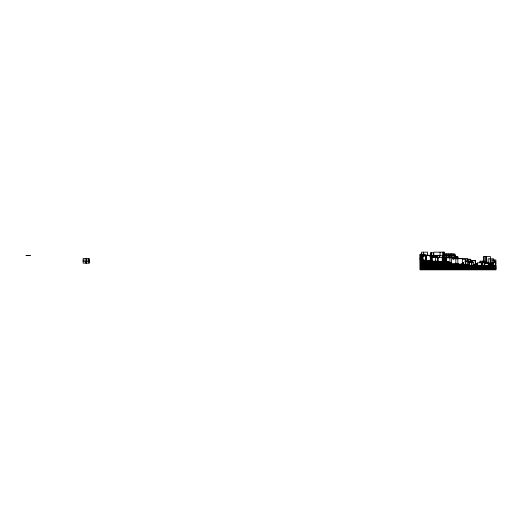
<?xml version="1.0" encoding="UTF-8"?>
<svg xmlns="http://www.w3.org/2000/svg" width="522" height="522" viewBox="0 0 522 522"><rect width="100%" height="100%" fill="white"/><g stroke="black" fill="none" stroke-linecap="round" stroke-linejoin="round"><path stroke-width="0.78" d="M420.145 254.958L423.962 254.958M423.557 255.075L427.981 255.075M427.414 255.297L431.015 255.297M434.558 255.336L440.085 255.336M422.252 255.565L426.206 255.565L426.206 260.374M455.125 255.545L443.185 255.545L443.185 257.137M443.185 255.623L455.125 255.623M431.25 255.754L442.721 255.715M420.145 255.904L425.476 255.904L425.476 259.995M430.245 255.832L436.02 255.832L436.02 257.196M430.017 256.282L433.214 256.282M429.913 256.7L433.86 256.7M433.11 256.968L437.808 256.968L437.808 258.481M455.021 256.968L458.035 256.968L458.107 258.671M442.623 257.137L457.716 257.137M446.251 257.875L453.357 257.875L453.357 259.454M437.09 257.953L438.245 257.953M420.145 258.103L420.145 258.481M420.145 258.631L420.765 258.631M442.258 258.573L446.558 258.573M453.148 258.573L467.666 258.573L467.666 261.607L465.095 261.607M442.258 258.651L446.558 258.651M458.296 258.821L451.491 258.821L451.491 263.786M462.205 259.317L465.833 259.317L465.833 264.55M420.145 259.617L420.628 259.617M420.145 259.995L426.017 259.995L426.017 260.374M83.115 260.093L89.151 260.093M442.258 260.093L446.558 260.093M465.304 260.093L467.666 260.093M420.145 260.374L426.076 260.374M428.777 260.374L430.722 260.374L430.722 260.752M471.823 260.602L475.588 260.602L475.542 265.678M420.145 260.752L432.353 260.752M470.407 260.87L475.301 260.83L475.301 264.869M420.145 261.13L438.571 261.13M437.227 261.228L438.356 261.228M484.253 261.17L479.914 261.17L479.914 262.67M465.174 261.359L468.436 261.359M468.286 261.476L471.333 261.476M420.145 261.509L444.666 261.509M89.21 261.607L83.115 261.607L83.115 258.573L89.151 258.573L89.21 263.121L83.168 263.121L83.168 261.607M442.493 261.607L444.666 261.607M420.145 261.887L448.789 261.887L448.789 262.266M472.156 261.887L467.523 261.887L467.49 265.3M444.666 261.985L448.294 261.985M495.9 262.077L493.159 262.077L493.159 265.678M482.406 262.233L488.533 262.233L488.494 265.678M420.145 262.266L450.577 262.266L450.577 262.651M495 262.266L489.995 262.266L489.995 263.63M420.145 262.651L451.693 262.651M488.54 262.801L477.356 262.801L477.356 265.678M420.145 263.029L451.55 263.029M455.83 263.029L456.137 263.408M420.145 263.408L451.55 263.408M455.83 263.408L457.892 263.408M493.199 263.408L489.16 263.408L489.186 265.678M495.463 263.408L495.9 263.408M420.145 263.786L458.296 263.786M461.311 263.786L462.707 263.786L462.707 264.165M475.033 263.786L477.069 263.786M493.499 263.786L491.959 263.786L491.959 265.678M420.145 264.165L463.81 264.165L463.81 264.543M475.033 264.165L477.441 264.165M475.033 264.256L477.441 264.256M476.938 264.445L475.483 264.445L475.503 264.922M420.145 264.543L466.42 264.543L466.42 264.922M473.513 264.543L476.938 264.543M475.144 264.634L476.938 264.634M420.145 264.922L467.921 264.922L467.921 265.3M475.503 264.876L476.938 264.876M466.263 265.013L468.332 265.013M420.145 265.3L486.054 265.3L486.054 265.678M487.789 265.3L489.845 265.3M466.198 265.391L489.675 265.391L489.675 266.057M420.145 265.678L495.9 265.678M488.716 265.77L491.665 265.77M420.145 266.057L495.9 266.057M420.145 266.435L495.9 266.435M420.145 266.814L495.9 266.814M420.145 267.192L495.9 267.192M420.145 267.571L495.9 267.571M420.145 267.949L495.9 267.949M420.145 268.328L495.9 268.328M420.145 268.706L495.9 268.706M420.145 269.084L495.9 269.084M420.145 269.463L495.9 269.463M495.228 262.077L495.228 265.678M494.778 259.995L494.778 262.429M493.636 260.347L493.636 258.821L488.174 258.821L488.174 262.631M492.905 259.995L492.905 262.429M492.827 263.786L492.827 265.678M491.665 265.678L491.665 266.057M491.502 263.408L491.502 265.678M491.228 265.678L491.228 266.057M491.006 262.429L491.006 259.995L495.9 259.995L495.9 269.841L420.145 269.841L420.145 254.24L425.038 254.24L425.038 255.773M490.491 258.86L490.491 256.589L483.372 256.589L483.372 261.13M490.308 263.408L490.308 265.678M490.178 258.821L490.178 265.678M489.29 263.408L489.29 265.678M488.84 265.678L488.84 263.408L484.762 263.408L484.762 265.678M488.266 263.408L488.266 265.678M486.621 256.589L486.621 262.651M486.341 256.589L486.341 262.651M486.23 256.589L486.23 262.651M485.793 256.589L485.793 262.651M484.227 256.589L484.253 262.67M482.648 261.17L482.648 262.67M482.687 262.801L482.622 265.678M482.171 261.17L482.171 262.67M481.675 262.801L481.675 265.678M481.617 262.801L481.617 265.678M480.331 261.17L480.331 262.67M476.938 263.786L476.938 264.922M476.84 264.543L476.84 265.678M476.762 264.543L476.762 264.922M476.456 264.543L476.41 265.3M475.868 264.543L475.868 264.922M475.777 263.786L475.777 265.046M473.885 264.543L473.885 265.678M473.5 265.3L473.5 262.305L469.05 262.305L469.05 265.3M472.279 260.83L472.279 262.449M471.94 262.305L471.94 265.3M471.868 260.83L471.868 262.449M471.588 260.83L471.588 262.449M471.444 262.305L471.444 265.3M470.948 260.83L470.948 262.449M470.746 261.529L470.746 259.277L467.568 259.277L467.568 261.529M470.002 259.277L470.002 261.529M469.506 262.305L469.506 265.3M468.971 261.887L468.971 265.3M468.567 259.277L468.567 261.529M467.856 264.922L467.856 265.3M467.138 264.922L467.138 265.3M466.896 264.922L466.896 265.3M466.25 264.543L466.179 264.922M465.461 264.543L465.461 264.922M465.246 259.317L465.246 264.55M464.025 264.543L464.025 264.922M463.895 264.543L463.895 264.922M463.406 264.543L463.406 262.651L462.877 262.651L462.877 264.543M463.066 262.651L463.066 264.543M462.596 264.543L462.649 258.671L457.846 258.671L457.846 264.165M457.716 258.651L457.716 257.059L442.623 257.059L442.623 258.651M455.83 258.821L455.83 263.786M455.164 257.196L455.164 254.09L444.085 254.09L444.085 256.419M454.336 257.059L454.336 258.651M454.055 255.545L454.055 254.031L448.705 254.031L448.705 255.545M451.236 254.031L451.178 257.059M449.899 257.875L449.899 263.408M449.037 255.545L449.037 257.059M448.535 255.623L448.535 254.031L444.255 254.031L444.255 255.623M448.294 261.887L448.294 262.266M447.243 261.887L447.243 262.266M446.591 261.887L446.591 262.266M446.401 261.887L446.401 262.266M446.277 254.031L446.277 255.623M446.317 261.887L446.317 262.266M446.225 255.545L446.251 262.618M446.127 261.887L446.127 259.995L442.512 259.995L442.493 261.887M445.279 259.995L445.279 261.887M445.096 258.573L445.096 260.165M445.142 261.887L445.142 262.266M445.038 258.573L445.038 260.093M444.764 260.374L444.764 261.887M444.679 259.995L444.666 262.266M444.613 254.488L444.613 252.159L433.802 252.159L433.802 256.041M444.529 261.509L444.529 261.887M444.307 261.509L444.235 261.887M443.994 259.995L443.994 261.887M443.583 252.159L443.583 256.041M443.55 261.509L443.55 261.887M443.256 252.159L443.256 256.817M443.08 259.995L443.08 261.887M442.76 252.159L442.721 257.274M442.702 261.509L442.702 257.385L437.945 257.385L437.945 261.509M442.623 261.509L442.623 261.887M442.264 257.385L442.264 261.509M440.066 252.159L440.066 256.041M439.504 255.715L439.504 257.274M437.762 256.968L437.769 261.509M437.606 261.13L437.606 257.157L431.061 257.157L431.061 261.13M437.527 257.953L437.527 261.548M437.371 257.953L437.371 261.548M437.338 256.968L437.338 258.481M435.452 257.157L435.452 261.13M433.214 255.787L433.214 252.726L430.67 252.726L430.67 255.787M432.353 257.157L432.353 261.13M431.387 252.726L431.387 255.787M431.172 256.7L431.172 260.752M430.898 252.726L430.898 255.787M430.676 260.374L430.676 260.752M430.298 260.752L430.298 255.486L426.076 255.486L426.076 260.752M427.622 255.317L427.622 252.159L421.508 252.159L421.508 254.527M425.658 259.995L425.658 260.374M423.955 254.24L423.962 256.4M423.616 252.159L423.616 254.527M423.479 254.958L423.479 256.4M423.283 254.958L423.283 256.4M423.029 255.904L423.029 259.995M422.689 255.904L422.689 259.995M421.43 255.904L421.43 259.995M421.13 255.904L421.13 259.995M420.784 254.958L420.784 256.4M420.458 259.995L420.425 260.374M420.295 254.24L420.301 259.617M420.308 260.374L420.308 260.752M420.217 254.501L420.19 259.995M88.929 263.121L88.87 258.573M86.45 258.573L86.508 263.121M86.137 258.573L86.182 263.121M85.915 261.607L85.915 263.121M30.269 255.545L26.1 255.623L30.269 255.545M484.357 265.678L484.357 262.801L484.312 265.678"/></g></svg>
